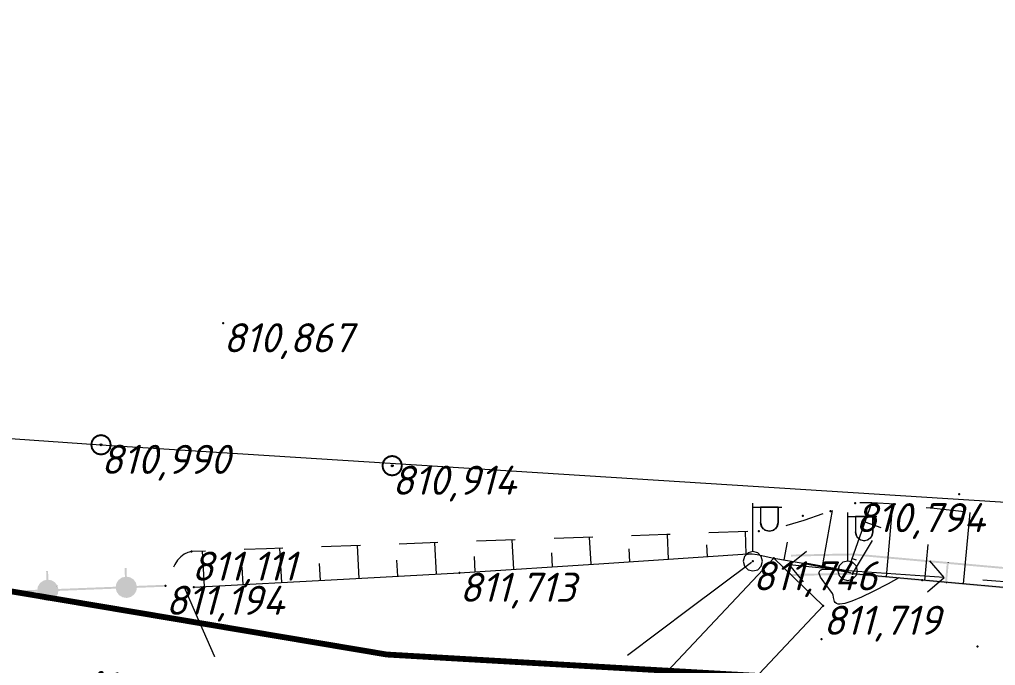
# Model space of a CAD drawing. Header units: metres. Extents: x 629572 to 645168, y 4785785 to 4790166.
# Drawn here: x 635490.9 to 635541.3, y 4788129.8 to 4788163.2 of the extents above; entities that cross this region are included whole.
import ezdxf
from ezdxf import colors
from ezdxf.entities.mleader import LeaderData, LeaderLine
from ezdxf.math import Vec2, Vec3

# ---------------------------------------------------------------- set-up
doc = ezdxf.new("R2010")
doc.units = ezdxf.units.M
for name, pattern in [('Сплошная', [0]), ('Сплошная_0_50', [0]), ('Штриховая 2', [4, 2, -2])]:
    doc.linetypes.add(name, pattern=pattern)
doc.layers.get('0').update_dxf_attribs({"linetype": 'CONTINUOUS'})
for name, color, linetype in [('Горизонтали', 7, 'CONTINUOUS'), ('Здания и строения', 7, 'CONTINUOUS'), ('красная линия', 7, 'CONTINUOUS'), ('Нурсултан', 7, 'CONTINUOUS'), ('Ограды каменные и жб (H более 1м) - по краю', 7, 'CONTINUOUS'), ('Ограды металлические (H более 1м) на металлических круглых столбах с шагом', 7, 'CONTINUOUS'), ('пересечения с комуникациями', 7, 'CONTINUOUS'), ('Столбы железобетонные', 7, 'CONTINUOUS'), ('Фонарь электр._ на мет.столб', 7, 'CONTINUOUS')]:
    doc.layers.add(name, color=color, linetype=linetype)
doc.layers.add('ЛЭП в.напряж.', color=10, linetype='SIL_KAB_VYSVOLT', lineweight=13)
doc.layers.add('ЛЭП н.напряж. подзем.', color=10, linetype='SIL_KAB_NIZVOLT', lineweight=13)
doc.styles.add('ISOCPEUR', font='isocpeui.ttf')
doc.styles.get("Standard").update_dxf_attribs({"font": 'isocpeui.ttf'})
doc.linetypes.add('SIL_KAB_NIZVOLT', pattern='A,1,["<",Standard,S=1.6,R=0,X=-1,Y=-0.8],6,0,1,[">",Standard,S=1.6,R=0,X=-0.8,Y=-0.8],-2,8,-2', length=20)
doc.linetypes.add('SIL_KAB_VYSVOLT', pattern='A,1.5,["<<",Standard,S=1.6,R=0,X=-1.5,Y=-0.8],5,0,1.5,[">>",Standard,S=1.6,R=0,X=-2.14,Y=-0.8],-2,8,-2', length=20)

# ---------------------------------------------------------------- blocks, each defined once
blk = doc.blocks.new('34 - 110.1.1 фонарь на  метал.столб')
at = {"color": 7, "linetype": 'Continuous', "lineweight": 0, "flags": 128}
for points in [[(0, 0.5), (0, 3)], [(0, 2.8), (1.5, 2.8)], [(0.4, 2.8), (0.4, 2)], [(1.3, 2.8), (1.3, 2)], [(1.3, 2), (1.266, 1.828), (1.168, 1.682), (1.022, 1.584), (0.85, 1.55), (0.678, 1.584), (0.532, 1.682), (0.434, 1.828), (0.4, 2)]]:
    blk.add_lwpolyline(points, dxfattribs=at)
at = {"color": 7, "linetype": 'Continuous', "lineweight": 0, "true_color": 0xffffff, "flags": 128}
blk.add_lwpolyline([(1.3, 2.8), (0.4, 2.8), (0.4, 2), (0.46, 1.775), (0.625, 1.61), (0.85, 1.55), (1.075, 1.61), (1.24, 1.775), (1.3, 2), (1.3, 2.8)], close=True, dxfattribs=at)
at = {"color": 7, "linetype": 'Continuous', "lineweight": 0, "flags": 128}
blk.add_lwpolyline([(0, 0.5), (-0.25, 0.433), (-0.433, 0.25), (-0.5, 0), (-0.433, -0.25), (-0.25, -0.433), (0, -0.5), (0.25, -0.433), (0.433, -0.25), (0.5, 0), (0.433, 0.25), (0.25, 0.433), (0, 0.5)], close=True, dxfattribs=at)
at = {"color": 7, "style": 'ISOCPEUR', "flags": 1}
for tag in ['X', 'Отметка', 'Имя объекта CREDO-III', 'Код объекта CREDO-III', 'Y']:
    blk.add_attdef(tag, (0, 0), '', height=2.5, dxfattribs=at)
blk = doc.blocks.new('26 - 108.1.1 опоры  жб d-1.0')
blk.add_hatch(color=7).paths.add_polyline_path([(0, 0.05), (-0.05, 0), (0, -0.05), (0.05, 0)])
at = {"color": 7, "linetype": 'Continuous', "lineweight": 0, "const_width": 0.1, "flags": 128}
blk.add_lwpolyline([(0, 0.5), (0.191, 0.462), (0.354, 0.354), (0.462, 0.191), (0.5, 0), (0.462, -0.191), (0.354, -0.354), (0.191, -0.462), (0, -0.5), (-0.191, -0.462), (-0.354, -0.354), (-0.462, -0.191), (-0.5, 0), (-0.462, 0.191), (-0.354, 0.354), (-0.191, 0.462), (0, 0.5)], close=True, dxfattribs=at)
at = {"color": 7, "linetype": 'Continuous', "lineweight": 0, "true_color": 0xffffff, "flags": 128}
blk.add_lwpolyline([(0, 0.5), (-0.25, 0.433), (-0.433, 0.25), (-0.5, 0), (-0.433, -0.25), (-0.25, -0.433), (0, -0.5), (0.25, -0.433), (0.433, -0.25), (0.5, 0), (0.433, 0.25), (0.25, 0.433), (0, 0.5)], close=True, dxfattribs=at)
at = {"color": 7, "linetype": 'Continuous', "lineweight": 0, "flags": 128}
for points in [[(0, 0.05), (-0.05, 0), (0, -0.05), (0.05, 0), (0, 0.05)], [(0, 0.05), (0.043, 0.025), (0.043, -0.025), (0, -0.05), (-0.043, -0.025), (-0.043, 0.025), (0, 0.05)]]:
    blk.add_lwpolyline(points, close=True, dxfattribs=at)
at = {"color": 7, "style": 'ISOCPEUR', "flags": 1}
for tag in ['Отметка(высота) верхнего провода', 'Отметка(высота) нижнего провода', 'X', 'Высота', 'Отметка', 'Имя объекта CREDO-III', 'Код объекта CREDO-III', 'Номер', 'Y']:
    blk.add_attdef(tag, (0, 0), '', height=2.5, dxfattribs=at)

msp = doc.modelspace()

# ---------------------------------------------------------------- hatches: boundary and pattern name
at = {"layer": 'Ограды каменные и жб (H более 1м) - по краю'}
for points in [[(635535.688, 4788134.454), (635533.882, 4788134.617), (635533.88, 4788134.617), (635533.877, 4788134.617), (635532.834, 4788134.598), (635530.719, 4788134.559), (635530.721, 4788134.459), (635532.836, 4788134.498), (635533.876, 4788134.517), (635533.878, 4788134.553), (635533.878, 4788134.554), (635533.878, 4788134.554), (635533.876, 4788134.517), (635535.679, 4788134.355), (635538.696, 4788134.083), (635538.7, 4788134.133), (635538.75, 4788134.129), (635538.84, 4788135.125), (635538.79, 4788135.129), (635538.794, 4788135.179), (635535.777, 4788135.45), (635533.972, 4788135.613), (635533.916, 4788135.618), (635533.859, 4788135.617), (635532.816, 4788135.598), (635530.701, 4788135.559), (635530.703, 4788135.459), (635532.817, 4788135.498), (635533.861, 4788135.517), (635533.912, 4788135.518), (635533.963, 4788135.513), (635535.768, 4788135.351), (635538.735, 4788135.084), (635538.655, 4788134.188)], [(635540.852, 4788133.89), (635543.697, 4788133.634), (635546.713, 4788133.362), (635546.763, 4788133.358), (635546.768, 4788133.408), (635546.718, 4788133.412), (635546.768, 4788133.408), (635546.857, 4788134.404), (635546.862, 4788134.454), (635546.812, 4788134.458), (635543.795, 4788134.729), (635540.951, 4788134.985), (635538.844, 4788135.175), (635538.835, 4788135.075), (635540.942, 4788134.886), (635543.786, 4788134.63), (635546.753, 4788134.363), (635546.672, 4788133.466), (635543.705, 4788133.733), (635540.861, 4788133.989), (635538.754, 4788134.179), (635538.745, 4788134.079)], [(635538.84, 4788135.125), (635538.844, 4788135.175), (635538.794, 4788135.179), (635538.79, 4788135.129)], [(635538.75, 4788134.129), (635538.7, 4788134.133), (635538.696, 4788134.083), (635538.745, 4788134.079)]]:
    msp.add_hatch(color=7, dxfattribs=at).paths.add_polyline_path(points)
at = {"layer": 'Ограды металлические (H более 1м) на металлических круглых столбах с шагом'}
for points in [[(635488.851, 4788133.53), (635491.808, 4788133.645), (635491.804, 4788133.745), (635488.847, 4788133.63), (635488.811, 4788133.78), (635488.763, 4788133.768), (635488.804, 4788133.778), (635488.811, 4788133.78), (635488.809, 4788133.789), (635488.803, 4788133.797), (635488.688, 4788133.955), (635488.674, 4788133.969), (635488.648, 4788133.926), (635488.674, 4788133.969), (635488.618, 4788133.973), (635488.584, 4788133.975), (635488.674, 4788133.969), (635488.508, 4788134.071), (635488.482, 4788134.028), (635488.491, 4788134.043), (635488.508, 4788134.071), (635488.489, 4788134.077), (635488.47, 4788134.071), (635488.392, 4788134.045), (635488.489, 4788134.077), (635488.337, 4788134.101), (635488.32, 4788134.56), (635488.22, 4788134.556), (635488.237, 4788134.098), (635488.107, 4788134.066), (635488.088, 4788134.062), (635488.078, 4788134.059), (635488.07, 4788134.054), (635487.966, 4788133.978), (635487.912, 4788133.939), (635487.904, 4788133.933), (635487.899, 4788133.925), (635487.913, 4788133.916), (635487.941, 4788133.898), (635487.899, 4788133.925), (635487.875, 4788133.886), (635487.797, 4788133.758), (635487.79, 4788133.74), (635487.797, 4788133.739), (635487.809, 4788133.737), (635487.79, 4788133.74), (635487.759, 4788133.547), (635487.798, 4788133.541), (635487.799, 4788133.541), (635487.759, 4788133.547), (635487.758, 4788133.538), (635487.76, 4788133.528), (635487.806, 4788133.338), (635487.854, 4788133.35), (635487.813, 4788133.34), (635487.806, 4788133.338), (635487.808, 4788133.328), (635487.814, 4788133.32), (635487.928, 4788133.163), (635487.934, 4788133.154), (635487.943, 4788133.149), (635487.969, 4788133.192), (635487.943, 4788133.149), (635487.998, 4788133.145), (635488.033, 4788133.142), (635487.943, 4788133.149), (635488.109, 4788133.047), (635488.127, 4788133.041), (635488.146, 4788133.047), (635488.225, 4788133.072), (635488.127, 4788133.041), (635488.32, 4788133.01), (635488.33, 4788133.008), (635488.339, 4788133.011), (635488.51, 4788133.051), (635488.529, 4788133.056), (635488.517, 4788133.105), (635488.529, 4788133.056), (635488.539, 4788133.058), (635488.547, 4788133.064), (635488.651, 4788133.14), (635488.705, 4788133.179), (635488.675, 4788133.219), (635488.705, 4788133.179), (635488.713, 4788133.185), (635488.718, 4788133.193), (635488.704, 4788133.202), (635488.689, 4788133.211), (635488.718, 4788133.193), (635488.742, 4788133.232), (635488.82, 4788133.359), (635488.827, 4788133.378)], [(635492.899, 4788133.687), (635495.856, 4788133.802), (635495.852, 4788133.902), (635492.895, 4788133.787), (635492.859, 4788133.937), (635492.81, 4788133.925), (635492.851, 4788133.955), (635492.736, 4788134.112), (635492.73, 4788134.12), (635492.722, 4788134.126), (635492.696, 4788134.083), (635492.722, 4788134.126), (635492.666, 4788134.13), (635492.632, 4788134.133), (635492.722, 4788134.126), (635492.556, 4788134.228), (635492.538, 4788134.199), (635492.539, 4788134.2), (635492.556, 4788134.228), (635492.547, 4788134.233), (635492.537, 4788134.234), (635492.53, 4788134.185), (635492.537, 4788134.234), (635492.385, 4788134.259), (635492.367, 4788134.717), (635492.268, 4788134.713), (635492.285, 4788134.255), (635492.155, 4788134.223), (635492.136, 4788134.219), (635492.147, 4788134.17), (635492.136, 4788134.219), (635492.126, 4788134.217), (635492.118, 4788134.211), (635492.014, 4788134.135), (635491.96, 4788134.096), (635491.947, 4788134.082), (635491.961, 4788134.073), (635491.989, 4788134.056), (635491.947, 4788134.082), (635491.923, 4788134.043), (635491.845, 4788133.915), (635491.887, 4788133.889), (635491.845, 4788133.915), (635491.839, 4788133.907), (635491.838, 4788133.897), (635491.845, 4788133.896), (635491.859, 4788133.894), (635491.838, 4788133.897), (635491.807, 4788133.705), (635491.846, 4788133.698), (635491.847, 4788133.698), (635491.807, 4788133.705), (635491.806, 4788133.695), (635491.808, 4788133.685), (635491.873, 4788133.609), (635491.848, 4788133.638), (635491.808, 4788133.685), (635491.853, 4788133.495), (635491.862, 4788133.478), (635491.976, 4788133.32), (635491.991, 4788133.306), (635492.017, 4788133.349), (635491.991, 4788133.306), (635492.157, 4788133.204), (635492.183, 4788133.247), (635492.174, 4788133.232), (635492.157, 4788133.204), (635492.175, 4788133.198), (635492.194, 4788133.204), (635492.273, 4788133.23), (635492.175, 4788133.198), (635492.368, 4788133.167), (635492.374, 4788133.207), (635492.368, 4788133.167), (635492.378, 4788133.165), (635492.387, 4788133.168), (635492.558, 4788133.209), (635492.577, 4788133.213), (635492.595, 4788133.221), (635492.576, 4788133.248), (635492.565, 4788133.262), (635492.595, 4788133.221), (635492.699, 4788133.297), (635492.753, 4788133.336), (635492.723, 4788133.376), (635492.753, 4788133.336), (635492.761, 4788133.342), (635492.766, 4788133.35), (635492.79, 4788133.389), (635492.868, 4788133.517), (635492.875, 4788133.535), (635492.867, 4788133.536), (635492.825, 4788133.543), (635492.875, 4788133.535)], [(635496.947, 4788133.844), (635498.436, 4788133.902), (635498.434, 4788133.953), (635498.432, 4788134.002), (635496.943, 4788133.944), (635496.907, 4788134.094), (635496.858, 4788134.082), (635496.9, 4788134.092), (635496.907, 4788134.094), (635496.905, 4788134.104), (635496.899, 4788134.112), (635496.858, 4788134.082), (635496.899, 4788134.112), (635496.784, 4788134.27), (635496.77, 4788134.283), (635496.744, 4788134.24), (635496.77, 4788134.283), (635496.604, 4788134.385), (635496.586, 4788134.356), (635496.587, 4788134.357), (635496.604, 4788134.385), (635496.595, 4788134.39), (635496.585, 4788134.392), (635496.433, 4788134.416), (635496.415, 4788134.874), (635496.315, 4788134.871), (635496.333, 4788134.412), (635496.203, 4788134.381), (635496.183, 4788134.376), (635496.195, 4788134.327), (635496.183, 4788134.376), (635496.174, 4788134.374), (635496.166, 4788134.368), (635496.062, 4788134.292), (635496.008, 4788134.253), (635495.995, 4788134.239), (635496.009, 4788134.23), (635496.037, 4788134.213), (635495.995, 4788134.239), (635495.971, 4788134.2), (635495.893, 4788134.073), (635495.886, 4788134.054), (635495.893, 4788134.053), (635495.905, 4788134.051), (635495.886, 4788134.054), (635495.855, 4788133.862), (635495.854, 4788133.852), (635495.856, 4788133.842), (635495.921, 4788133.766), (635495.896, 4788133.796), (635495.856, 4788133.842), (635495.901, 4788133.652), (635495.904, 4788133.643), (635495.91, 4788133.635), (635496.024, 4788133.477), (635496.065, 4788133.506), (635496.038, 4788133.487), (635496.024, 4788133.477), (635496.03, 4788133.469), (635496.038, 4788133.464), (635496.205, 4788133.362), (635496.223, 4788133.355), (635496.242, 4788133.361), (635496.321, 4788133.387), (635496.223, 4788133.355), (635496.416, 4788133.324), (635496.426, 4788133.323), (635496.435, 4788133.325), (635496.606, 4788133.366), (635496.625, 4788133.37), (635496.643, 4788133.379), (635496.624, 4788133.405), (635496.613, 4788133.419), (635496.643, 4788133.379), (635496.747, 4788133.454), (635496.801, 4788133.493), (635496.771, 4788133.534), (635496.801, 4788133.493), (635496.809, 4788133.499), (635496.814, 4788133.507), (635496.838, 4788133.546), (635496.916, 4788133.674), (635496.873, 4788133.7), (635496.916, 4788133.674), (635496.921, 4788133.682), (635496.923, 4788133.692), (635496.915, 4788133.693), (635496.901, 4788133.695), (635496.923, 4788133.692)], [(635492.859, 4788133.937), (635492.857, 4788133.946), (635492.851, 4788133.955), (635492.81, 4788133.925), (635492.852, 4788133.935)]]:
    msp.add_hatch(color=7, dxfattribs=at).paths.add_polyline_path(points)

# ---------------------------------------------------------------- linework, layer by layer
at = {"layer": 'Горизонтали', "color": 34, "linetype": 'Сплошная', "lineweight": 0, "const_width": 0.1, "elevation": 812, "flags": 128}
msp.add_lwpolyline([(635531.39, 4788135.112), (635531.76, 4788135.044), (635533.252, 4788134.771), (635533.668, 4788134.695), (635533.672, 4788134.695), (635533.676, 4788134.694), (635533.679, 4788134.693), (635533.679, 4788134.693), (635533.679, 4788134.693)], dxfattribs=at)
at = {"layer": 'Горизонтали', "color": 34, "linetype": 'Сплошная', "lineweight": 0, "true_color": 0xa55200, "elevation": 811.5, "flags": 128}
for points in [[(635536.271, 4788134.352), (635535.715, 4788134.057), (635534.941, 4788133.653), (635534.334, 4788133.358), (635533.846, 4788133.149), (635533.485, 4788133.03), (635533.23, 4788132.994), (635533.13, 4788133.005), (635533.049, 4788133.034), (635532.988, 4788133.082), (635532.944, 4788133.148), (635532.899, 4788133.349), (635532.898, 4788133.366), (635532.881, 4788133.474), (635532.849, 4788133.554), (635532.653, 4788133.812), (635532.652, 4788133.814), (635532.39, 4788134.148), (635532.232, 4788134.399), (635532.161, 4788134.589), (635532.16, 4788134.661), (635532.182, 4788134.716), (635532.228, 4788134.758), (635532.3, 4788134.787), (635532.522, 4788134.811), (635532.843, 4788134.787), (635533.297, 4788134.714), (635533.565, 4788134.665), (635533.699, 4788134.64), (635533.754, 4788134.63), (635533.754, 4788134.63), (635533.767, 4788134.628), (635533.779, 4788134.625), (635533.787, 4788134.624), (635533.788, 4788134.624), (635533.789, 4788134.624)], [(635499.393, 4788133.887), (635500.188, 4788132.058), (635501.32, 4788129.479), (635502.286, 4788127.358), (635503.159, 4788125.531), (635503.928, 4788124.025), (635504.653, 4788122.726), (635505.397, 4788121.518), (635506.15, 4788120.415), (635506.97, 4788119.329), (635507.366, 4788118.825), (635507.495, 4788118.661), (635507.512, 4788118.639), (635507.532, 4788118.613)]]:
    msp.add_lwpolyline(points, dxfattribs=at)
at = {"layer": 'Здания и строения', "color": 8, "linetype": 'Сплошная', "lineweight": 0, "flags": 128}
msp.add_lwpolyline([(635525.212, 4788125.321), (635532.367, 4788132.921), (635529.814, 4788135.383), (635522.659, 4788127.783), (635525.212, 4788125.321)], close=True, dxfattribs=at)
at = {"layer": 'красная линия', "color": 1, "linetype": 'Сплошная_0_50', "lineweight": 0, "true_color": 0xff0000, "const_width": 0.3, "elevation": 794.579, "flags": 128}
msp.add_lwpolyline([(638818.848, 4788579.098), (638434.543, 4788398.115), (637986.142, 4788195.6), (637994.638, 4788176.414), (637942.139, 4788165.191), (637935.75, 4788162.9), (637919.94, 4788203.086), (637884.756, 4788191.01), (637897.946, 4788150.802), (637875.631, 4788142.106), (637761.545, 4788134.606), (637700.256, 4788129.196), (637638.253, 4788120.005), (637581.946, 4788110.591), (637565.739, 4788106.898), (637558.254, 4788104.091), (637363.245, 4788069.304), (637293.147, 4788066.19), (637239.74, 4788053.996), (637240.261, 4788022.608), (637232.946, 4788021.41), (637162.138, 4788007.601), (637160.654, 4788026.311), (636775.64, 4787974.712), (636766.433, 4787974.403), (636737.136, 4787937.815), (636720.149, 4787935.806), (636516.153, 4787941.092), (636490.258, 4787949.803), (636394.84, 4787957.088), (636354.049, 4787969.885), (636316.148, 4787980.518), (636315.357, 4787987.294), (636135.738, 4788019.2), (636122.937, 4788021.29), (636105.848, 4788067.289), (636010.538, 4788080.603), (635985.153, 4788054.809), (635975.448, 4788047.792), (635905.965, 4788055.726), (635883.655, 4788057.997), (635666.752, 4788098.184), (635673.048, 4788121.002), (635509.85, 4788130.405), (635401.641, 4788148.595)], dxfattribs=at)
at = {"layer": 'ЛЭП в.напряж.', "lineweight": 13}
msp.add_lwpolyline([(635274.927, 4788208.572), (635299.907, 4788169.042), (635347.077, 4788159.604), (635391.907, 4788147.552), (635417.54, 4788149.657), (635451.604, 4788144.271), (635495.099, 4788141.221), (635542.592, 4788138.219), (635563.682, 4788136.782)], dxfattribs=at)
at = {"layer": 'ЛЭП н.напряж. подзем.', "color": 10, "linetype": 'Continuous', "lineweight": 13}
for p, q in [((635530.633, 4788135.024), (635531.508, 4788135.741)), ((635528.661, 4788135.157), (635525.46, 4788132.759)), ((635531.35, 4788134.149), (635530.633, 4788135.024)), ((635533.636, 4788134.726), (635530.633, 4788135.024)), ((635538.606, 4788134.376), (635537.864, 4788135.23)), ((635534.616, 4788134.657), (635533.616, 4788134.728)), ((635538.606, 4788134.376), (635534.616, 4788134.657)), ((635537.751, 4788133.634), (635538.606, 4788134.376)), ((635544.591, 4788133.954), (635540.601, 4788134.235)), ((635525.46, 4788132.759), (635522.259, 4788130.36))]:
    msp.add_line(p, q, dxfattribs=at)
at = {"layer": 'Нурсултан', "color": 251, "linetype": 'Штриховая 2', "lineweight": 0, "flags": 128}
for points in [[(635533.878, 4788134.567), (635536.051, 4788138.155), (635534.866, 4788138.229), (635534.375, 4788138.234), (635534.018, 4788138.215), (635533.83, 4788138.183), (635533.623, 4788138.125), (635532.746, 4788137.799), (635531.358, 4788137.319), (635530.484, 4788137.052), (635529.684, 4788136.862), (635529.34, 4788136.805), (635529.034, 4788136.774), (635524.29, 4788136.593), (635516.83, 4788136.329), (635503.647, 4788135.864), (635499.775, 4788135.711), (635499.574, 4788135.669), (635499.387, 4788135.582), (635499.214, 4788135.449), (635499.053, 4788135.268), (635498.905, 4788135.046), (635498.761, 4788134.77), (635498.434, 4788133.952)], [(635547.618, 4788136.913), (635544.133, 4788137.265), (635538.097, 4788137.929), (635536.051, 4788138.155)]]:
    msp.add_lwpolyline(points, dxfattribs=at)
at = {"layer": 'Нурсултан', "color": 251, "linetype": 'Сплошная', "lineweight": 0, "flags": 128}
for points in [[(635499.893, 4788133.885), (635507.603, 4788134.286), (635513.599, 4788134.622), (635521.036, 4788135.1), (635528.472, 4788135.594), (635528.702, 4788135.591), (635528.958, 4788135.562), (635529.814, 4788135.383), (635533.626, 4788134.727), (635534.866, 4788138.229)], [(635553.538, 4788132.838), (635553.483, 4788132.799), (635548.021, 4788133.295), (635543.546, 4788133.697), (635537.465, 4788134.244), (635533.878, 4788134.567)]]:
    msp.add_lwpolyline(points, dxfattribs=at)
at = {"layer": 'Нурсултан', "color": 251, "linetype": 'Continuous', "lineweight": 0, "flags": 128}
for points in [[(635535.623, 4788134.41), (635535.944, 4788137.979)], [(635532.323, 4788134.951), (635532.837, 4788137.833)], [(635539.607, 4788134.052), (635539.938, 4788137.727)], [(635534.52, 4788137.251), (635535.33, 4788136.964)], [(635524.389, 4788135.323), (635524.328, 4788136.594)], [(635528.38, 4788135.588), (635528.348, 4788136.748)], [(635508.42, 4788134.332), (635508.327, 4788136.029)], [(635512.414, 4788134.556), (635512.318, 4788136.17)], [(635516.406, 4788134.802), (635516.312, 4788136.311)], [(635520.398, 4788135.059), (635520.307, 4788136.452)], [(635526.385, 4788135.455), (635526.362, 4788136.063)], [(635530.352, 4788135.29), (635530.524, 4788136.204)], [(635537.615, 4788134.231), (635537.782, 4788136.088)], [(635500.431, 4788133.913), (635500.336, 4788135.733)], [(635504.425, 4788134.121), (635504.331, 4788135.888)], [(635514.41, 4788134.674), (635514.363, 4788135.457)], [(635518.402, 4788134.931), (635518.356, 4788135.656)], [(635522.393, 4788135.19), (635522.355, 4788135.856)], [(635506.423, 4788134.225), (635506.376, 4788135.092)], [(635510.417, 4788134.444), (635510.37, 4788135.272)], [(635533.852, 4788135.366), (635534.062, 4788135.292)], [(635502.428, 4788134.017), (635502.381, 4788134.914)]]:
    msp.add_lwpolyline(points, dxfattribs=at)
at = {"layer": 'Нурсултан', "color": 7}
for p in [(635501.411, 4788147.491, 24.19), (635495.099, 4788141.221, 24.313), (635510.123, 4788140.144, 24.237), (635539.373, 4788138.67, 24.17), (635534.018, 4788138.215, 24.117), (635536.051, 4788138.155, 23.948), (635531.307, 4788137.562, 24.216), (635532.746, 4788137.799, 24.405), (635529.034, 4788136.774, 24.424), (635499.775, 4788135.711, 24.434), (635528.472, 4788135.594, 25.011), (635528.735, 4788135.213, 25.069), (635529.814, 4788135.383, 25.158), (635513.599, 4788134.622, 25.036), (635533.626, 4788134.727, 25.558), (635533.878, 4788134.567, 25.034), (635498.434, 4788133.952, 24.517), (635537.465, 4788134.244, 25.021), (635499.893, 4788133.885, 24.983), (635532.367, 4788132.921, 25.042), (635532.279, 4788131.201, 25.099), (635540.325, 4788130.823, -786.677)]:
    msp.add_point(p, dxfattribs=at)

# ---------------------------------------------------------------- block references
at = {"layer": 'Столбы железобетонные', "color": 7, "linetype": 'Continuous'}
for p in [(635495.099, 4788141.221, 795.239), (635510.123, 4788140.144, 795.239)]:
    msp.add_blockref('26 - 108.1.1 опоры  жб d-1.0', p, dxfattribs=at)
at = {"layer": 'Фонарь электр._ на мет.столб', "color": 7, "linetype": 'Continuous'}
for p in [(635528.735, 4788135.213), (635533.626, 4788134.727)]:
    msp.add_blockref('34 - 110.1.1 фонарь на  метал.столб', p, dxfattribs=at)

# ---------------------------------------------------------------- texts
at = {"layer": 'Нурсултан', "color": 251, "char_height": 1.5, "attachment_point": 1, "style": 'ISOCPEUR'}
for s, insert in [('810,867', (635501.411, 4788147.491, 24.19)), ('810,990', (635495.099, 4788141.221, 24.313)), ('810,914', (635510.123, 4788140.144, 24.237)), ('810,794', (635534.018, 4788138.215, 24.117)), ('811,111', (635499.775, 4788135.711, 24.434)), ('811,746', (635528.735, 4788135.213, 25.069)), ('811,713', (635513.599, 4788134.622, 25.036)), ('811,194', (635498.434, 4788133.952, 24.517)), ('811,719', (635532.367, 4788132.921, 25.042))]:
    msp.add_mtext(s, dxfattribs=dict(at, insert=insert))

# ---------------------------------------------------------------- next in the draw order: leaders
at = {"layer": 'пересечения с комуникациями'}
ml = msp.add_multileader_mtext('Standard', dxfattribs=at)
ml.set_content('Надземный пешеходный переход\\PПК48+5,2', color=256, style='ISOCPEUR')
ml.set_leader_properties()
ml.build(insert=Vec2(0, 0))
ml.multileader.update_dxf_attribs({"text_left_attachment_type": 6, "text_right_attachment_type": 6, "dogleg_length": 0.36, "arrow_head_size": 2})
ctx = ml.context
ctx.base_point, ctx.char_height, ctx.arrow_head_size, ctx.plane_origin, ctx.plane_x_axis, ctx.plane_y_axis = Vec3(635475.726, 4788128.231), 2.53, 2, Vec3(635469.997, 4788086.003), Vec3(0.995999, -0.08936), Vec3(0.08936, 0.995999)
ctx.left_attachment, ctx.right_attachment = 6, 6
notes = []
notes.append((ctx, [(0, (1, 1, 0), (635475.368, 4788128.263), (0.995999, -0.08936), 0.36, [(0, [(635469.997, 4788086.003)], 0, [])])]))
ctx.mtext.insert, ctx.mtext.text_direction, ctx.mtext.rotation, ctx.mtext.flow_direction = Vec3(635477.99, 4788131.076), Vec3(0.995999, -0.08936), 6.193705, 5
ctx.mtext.has_bg_fill, ctx.mtext.bg_color, ctx.mtext.bg_scale_factor, ctx.mtext.bg_transparency, ctx.mtext.use_window_bg_color = 1, -1027028792, 1.5, 0, 1
for ctx, leaders in notes:
    for number, flags, end, landing, length, lines in leaders:
        leader = LeaderData()
        leader.index, (leader.has_last_leader_line, leader.has_dogleg_vector, leader.attachment_direction) = number, flags
        leader.last_leader_point, leader.dogleg_vector, leader.dogleg_length = Vec3(end), Vec3(landing), length
        for number, points, colour, breaks in lines:
            line = LeaderLine()
            line.index, line.vertices, line.color, line.breaks = number, Vec3.list(points), colors.encode_raw_color(colour), breaks
            leader.lines.append(line)
        ctx.leaders.append(leader)

doc.saveas('drawing.dxf')
